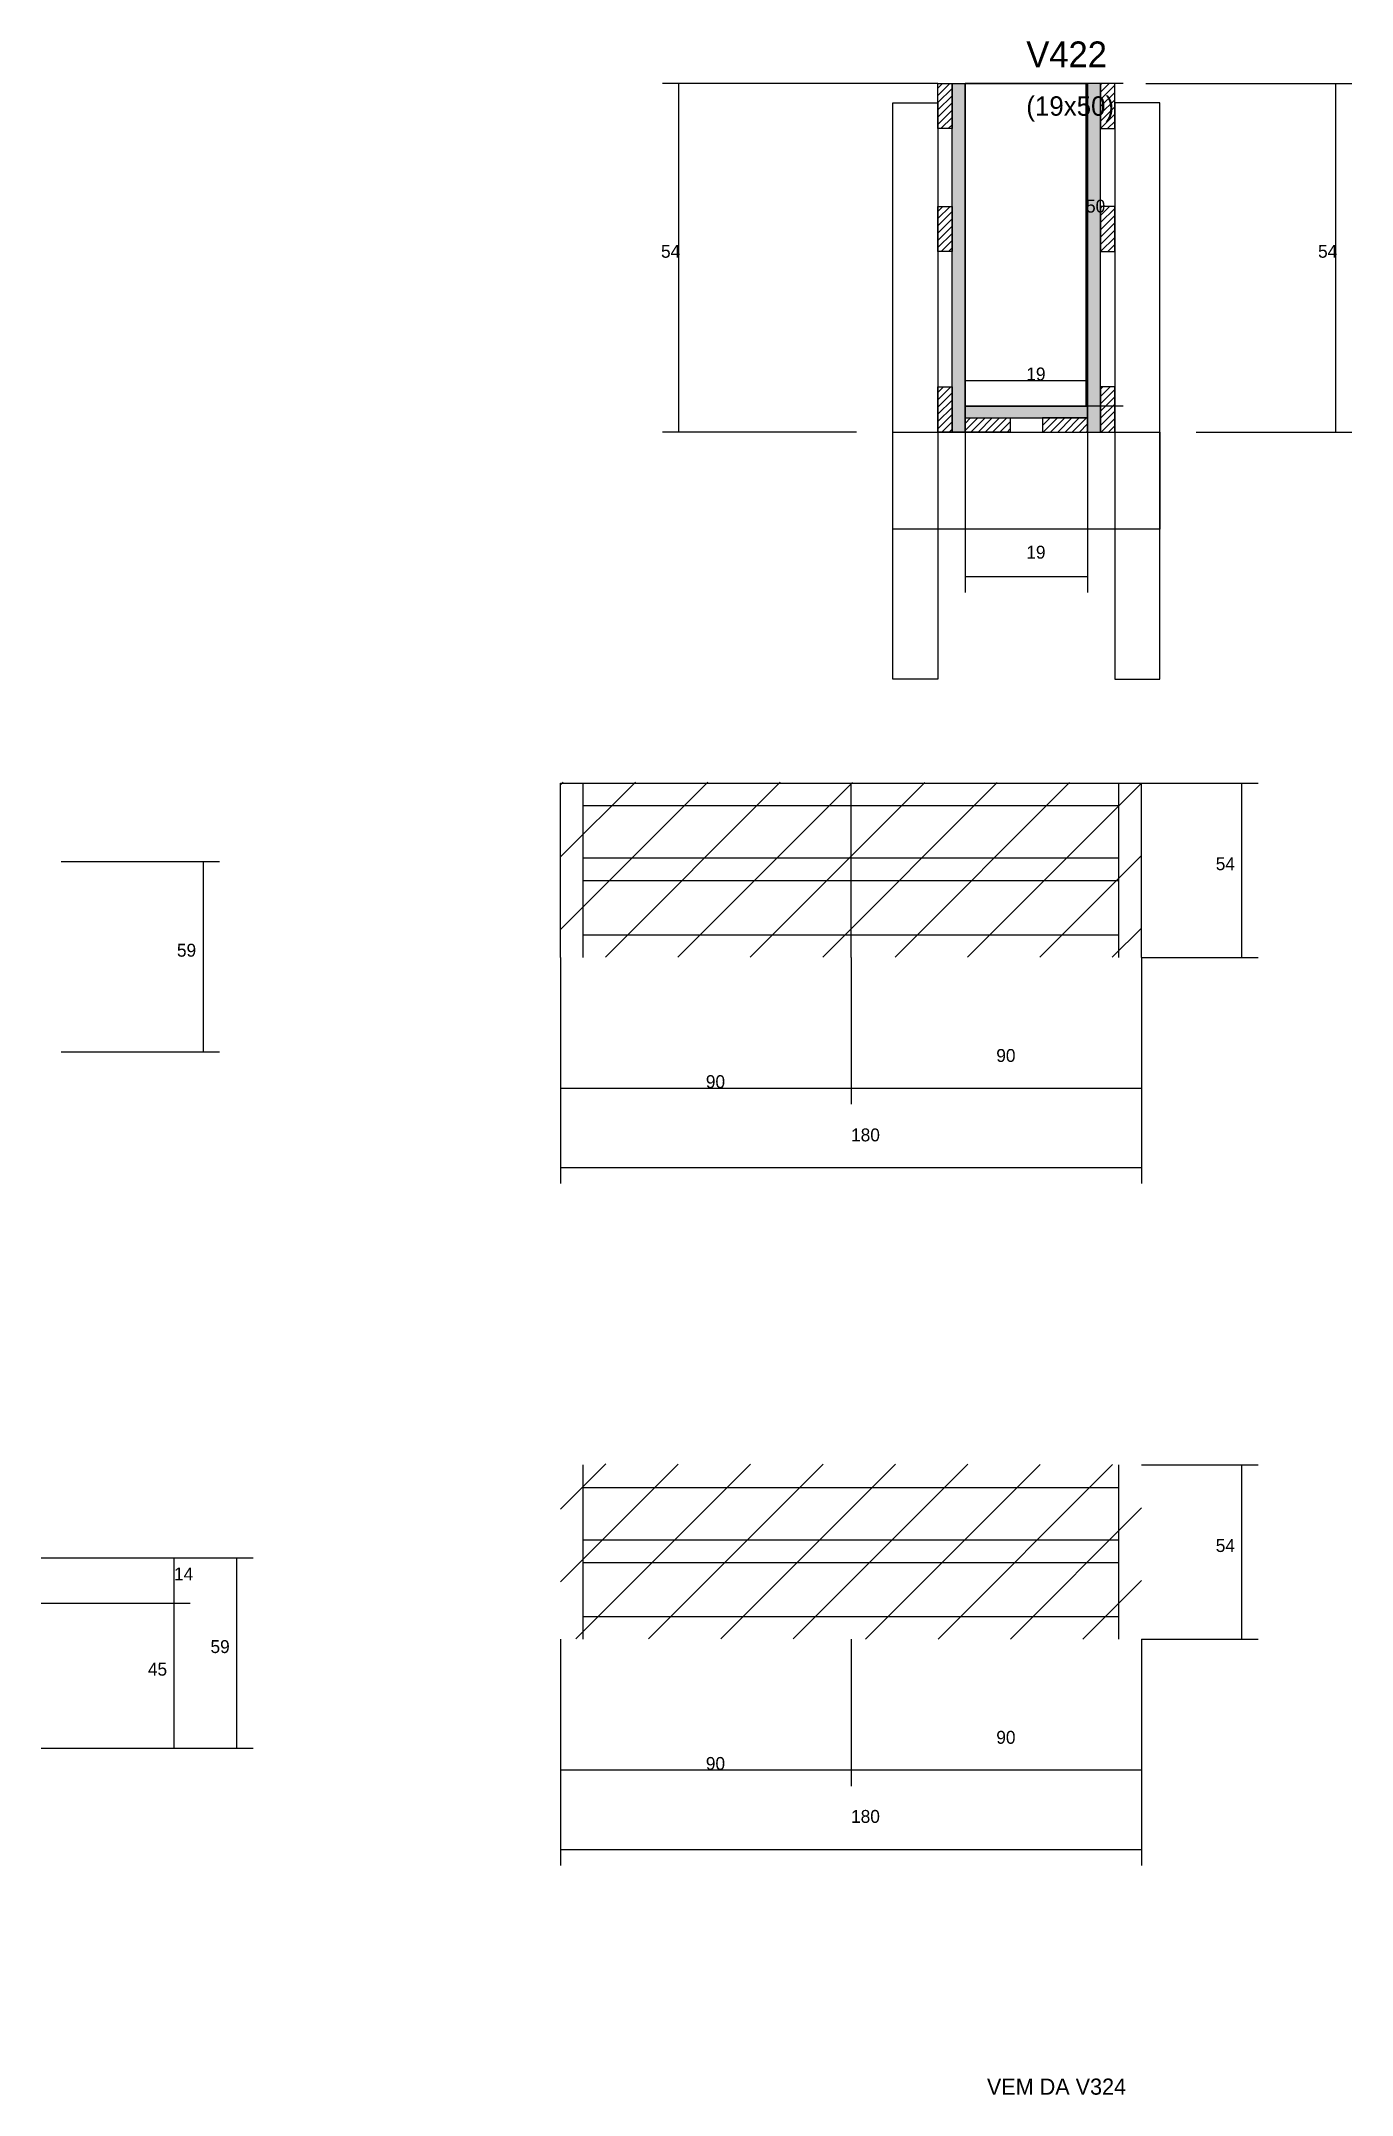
# Model space of a CAD drawing. Header units: metres. Extents: x 6850 to 7256, y 1666 to 2302.
import ezdxf

# ---------------------------------------------------------------- set-up
doc = ezdxf.new("R2010")
doc.units = ezdxf.units.M
for name, color, linetype in [('CONCRETO', 251, 'Continuous'), ('COTA', 241, 'Continuous'), ('Cota Seção (2x)', 4, 'Continuous'), ('Hachura', 253, 'Continuous'), ('Madeira', 126, 'Continuous'), ('Painéis', 200, 'Continuous'), ('REAPROVEITAMENTO', 251, 'Continuous'), ('SARR_2.2x7', 40, 'Continuous'), ('SARR_3.5x7', 81, 'Continuous'), ('Texto Seção', 7, 'Continuous')]:
    doc.layers.add(name, color=color, linetype=linetype)

msp = doc.modelspace()

# ---------------------------------------------------------------- hatches: boundary and pattern name
at = {"layer": 'Hachura'}
h = msp.add_hatch(dxfattribs=at)
h.set_pattern_fill('ANSI31', scale=0.5)
h.paths.add_polyline_path([(7132.6, 2275.3), (7128.2, 2275.3), (7128.2, 2275.3), (7128.2, 2289.3), (7128.2, 2289.3), (7132.6, 2289.3), (7132.6, 2289.3), (7132.6, 2275.3)])
h = msp.add_hatch(color=8, dxfattribs=at)
h.dxf.hatch_style = 1
h.paths.add_polyline_path([(7136.6, 2289.3), (7132.6, 2289.3), (7132.6, 2289.3), (7132.6, 2181.3), (7132.6, 2181.3), (7136.6, 2181.3), (7136.6, 2181.3), (7136.6, 2289.3)])
h = msp.add_hatch(color=8, dxfattribs=at)
h.dxf.hatch_style = 1
h.paths.add_polyline_path([(7178.6, 2289.3), (7174.6, 2289.3), (7174.6, 2289.3), (7174.6, 2181.3), (7174.6, 2181.3), (7178.6, 2181.3), (7178.6, 2181.3), (7178.6, 2289.3)])
h = msp.add_hatch(dxfattribs=at)
h.set_pattern_fill('ANSI31', scale=0.5)
h.paths.add_polyline_path([(7178.6, 2275.3), (7183, 2275.3), (7183, 2275.3), (7183, 2289.3), (7183, 2289.3), (7178.6, 2289.3), (7178.6, 2289.3), (7178.6, 2275.3)])
h = msp.add_hatch(dxfattribs=at)
h.set_pattern_fill('ANSI31', scale=0.5)
h.paths.add_polyline_path([(7132.6, 2237.2), (7128.2, 2237.2), (7128.2, 2237.2), (7128.2, 2251.2), (7128.2, 2251.2), (7132.6, 2251.2), (7132.6, 2251.2), (7132.6, 2237.2)])
h = msp.add_hatch(dxfattribs=at)
h.set_pattern_fill('ANSI31', scale=0.5)
h.paths.add_polyline_path([(7178.6, 2237.2), (7183, 2237.2), (7183, 2237.2), (7183, 2251.2), (7183, 2251.2), (7178.6, 2251.2), (7178.6, 2251.2), (7178.6, 2237.2)])
h = msp.add_hatch(dxfattribs=at)
h.set_pattern_fill('ANSI31', scale=0.5)
h.paths.add_polyline_path([(7132.6, 2181.3), (7128.2, 2181.3), (7128.2, 2181.3), (7128.2, 2195.3), (7128.2, 2195.3), (7132.6, 2195.3), (7132.6, 2195.3), (7132.6, 2181.3)])
h = msp.add_hatch(dxfattribs=at)
h.set_pattern_fill('ANSI31', scale=0.5)
h.paths.add_polyline_path([(7178.6, 2181.3), (7183, 2181.3), (7183, 2181.3), (7183, 2195.3), (7183, 2195.3), (7178.6, 2195.3), (7178.6, 2195.3), (7178.6, 2181.3)])
h = msp.add_hatch(color=8, dxfattribs=at)
h.dxf.hatch_style = 1
h.paths.add_polyline_path([(7174.6, 2185.7), (7174.6, 2189.3), (7174.6, 2189.3), (7136.6, 2189.3), (7136.6, 2189.3), (7136.6, 2185.7), (7136.6, 2185.7), (7174.6, 2185.7)])
h = msp.add_hatch(dxfattribs=at)
h.set_pattern_fill('ANSI31', scale=0.5)
h.paths.add_polyline_path([(7136.6, 2181.3), (7136.6, 2185.7), (7136.6, 2185.7), (7150.6, 2185.7), (7150.6, 2185.7), (7150.6, 2181.3), (7150.6, 2181.3), (7136.6, 2181.3)])
h = msp.add_hatch(dxfattribs=at)
h.set_pattern_fill('ANSI31', scale=0.5)
h.paths.add_polyline_path([(7174.6, 2181.3), (7174.6, 2185.7), (7174.6, 2185.7), (7160.6, 2185.7), (7160.6, 2185.7), (7160.6, 2181.3), (7160.6, 2181.3), (7174.6, 2181.3)])
at = {"layer": 'REAPROVEITAMENTO'}
h = msp.add_hatch(dxfattribs=at)
h.set_pattern_fill('ANSI31', scale=5)
h.paths.add_polyline_path([(7191.3, 2018.6), (7191.3, 2072.7), (7191.3, 2072.7), (7011.3, 2072.9), (7011.3, 2072.9), (7011.3, 2018.7), (7011.3, 2018.7), (7191.3, 2018.6)])
h = msp.add_hatch(dxfattribs=at)
h.set_pattern_fill('ANSI31', scale=5)
h.paths.add_polyline_path([(7191.3, 1807.4), (7191.3, 1861.5), (7191.3, 1861.5), (7011.3, 1861.7), (7011.3, 1861.7), (7011.3, 1807.5), (7011.3, 1807.5), (7191.3, 1807.4)])

# ---------------------------------------------------------------- linework, layer by layer
at = {"layer": 'CONCRETO'}
for points in [[(7136.6, 2289.3), (7136.6, 2289.3), (7174.6, 2289.3), (7174.6, 2261.3), (7174.6, 2261.3), (7174.6, 2189.3), (7136.6, 2189.3), (7136.6, 2289.3)], [(7136.6, 2189.3), (7174.6, 2189.3), (7174.6, 2289.3), (7136.6, 2289.3)]]:
    msp.add_lwpolyline(points, close=True, dxfattribs=at)
at = {"layer": 'COTA'}
for p, q in [((7128.2, 2289.3), (7042.9, 2289.3)), ((7047.9, 2181.3), (7047.9, 2289.3)), ((7192.6, 2289.3), (7256.5, 2289.3)), ((7251.5, 2181.3), (7251.5, 2289.3)), ((7103, 2181.3), (7042.9, 2181.3)), ((7136.6, 2181.3), (7136.6, 2131.6)), ((7174.6, 2181.3), (7174.6, 2131.6)), ((7208.2, 2181.3), (7256.5, 2181.3)), ((7136.6, 2136.6), (7174.6, 2136.6)), ((7191.3, 2072.6), (7227.4, 2072.6)), ((7222.4, 2018.6), (7222.4, 2072.6)), ((6856.5, 2048.3), (6905.6, 2048.3)), ((6900.6, 1989.3), (6900.6, 2048.3)), ((7011.3, 2018.6), (7011.3, 1973.1)), ((7011.3, 2018.6), (7011.3, 1948.5)), ((7101.3, 2018.6), (7101.3, 1973.1)), ((7101.3, 2018.6), (7101.3, 1973.1)), ((7191.3, 2018.6), (7191.3, 1973.1)), ((7191.3, 2018.6), (7191.3, 1948.5)), ((7191.3, 2018.6), (7227.4, 2018.6)), ((6856.5, 1989.3), (6905.6, 1989.3)), ((7011.3, 1978.1), (7101.3, 1978.1)), ((7101.3, 1978.1), (7191.3, 1978.1)), ((7011.3, 1953.5), (7191.3, 1953.5)), ((7191.3, 1861.4), (7227.4, 1861.4)), ((7222.4, 1807.4), (7222.4, 1861.4)), ((6850.3, 1832.6), (6896.5, 1832.6)), ((6850.3, 1832.6), (6916, 1832.6)), ((6891.5, 1818.6), (6891.5, 1832.6)), ((6911, 1773.6), (6911, 1832.6)), ((6850.3, 1818.6), (6896.5, 1818.6)), ((6850.3, 1818.6), (6896.5, 1818.6)), ((6891.5, 1773.6), (6891.5, 1818.6)), ((7011.3, 1807.4), (7011.3, 1761.9)), ((7011.3, 1807.4), (7011.3, 1737.3)), ((7101.3, 1807.4), (7101.3, 1761.9)), ((7101.3, 1807.4), (7101.3, 1761.9)), ((7191.3, 1807.4), (7191.3, 1761.9)), ((7191.3, 1807.4), (7191.3, 1737.3)), ((7191.3, 1807.4), (7227.4, 1807.4)), ((6850.3, 1773.6), (6896.5, 1773.6)), ((6850.3, 1773.6), (6916, 1773.6)), ((7011.3, 1766.9), (7101.3, 1766.9)), ((7101.3, 1766.9), (7191.3, 1766.9)), ((7011.3, 1742.3), (7191.3, 1742.3))]:
    msp.add_line(p, q, dxfattribs=at)
at = {"layer": 'Cota Seção (2x)'}
for p, q in [((7185.6, 2289.3), (7169.1, 2289.3)), ((7174.1, 2189.3), (7174.1, 2289.3)), ((7136.6, 2181.3), (7136.6, 2202.3)), ((7174.6, 2181.3), (7174.6, 2202.3)), ((7136.6, 2197.3), (7174.6, 2197.3)), ((7185.6, 2189.3), (7169.1, 2189.3))]:
    msp.add_line(p, q, dxfattribs=at)
at = {"layer": 'Madeira'}
for points in [[(7132.6, 2275.3), (7128.2, 2275.3), (7128.2, 2289.3), (7132.6, 2289.3)], [(7178.6, 2275.3), (7183, 2275.3), (7183, 2289.3), (7178.6, 2289.3)], [(7132.6, 2237.2), (7128.2, 2237.2), (7128.2, 2251.2), (7132.6, 2251.2)], [(7178.6, 2237.2), (7183, 2237.2), (7183, 2251.2), (7178.6, 2251.2)], [(7132.6, 2181.3), (7128.2, 2181.3), (7128.2, 2195.3), (7132.6, 2195.3)], [(7178.6, 2181.3), (7183, 2181.3), (7183, 2195.3), (7178.6, 2195.3)], [(7136.6, 2181.3), (7136.6, 2185.7), (7150.6, 2185.7), (7150.6, 2181.3)], [(7174.6, 2181.3), (7174.6, 2185.7), (7160.6, 2185.7), (7160.6, 2181.3)]]:
    msp.add_lwpolyline(points, close=True, dxfattribs=at)
at = {"layer": 'Painéis'}
for p, q in [((7136.6, 2181.3), (7136.6, 2289.3)), ((7174.6, 2181.3), (7174.6, 2289.3)), ((7136.6, 2189.3), (7174.6, 2189.3)), ((7136.6, 2185.7), (7136.6, 2189.3)), ((7174.6, 2185.7), (7174.6, 2189.3)), ((7011.3, 2072.6), (7191.3, 2072.6)), ((7011.3, 2018.6), (7011.3, 2072.6)), ((7101.3, 2018.6), (7101.3, 2072.6)), ((7191.3, 2018.6), (7191.3, 2072.6))]:
    msp.add_line(p, q, dxfattribs=at)
for points in [[(7132.6, 2289.3), (7136.6, 2289.3), (7136.6, 2181.3), (7132.6, 2181.3)], [(7178.6, 2289.3), (7174.6, 2289.3), (7174.6, 2181.3), (7178.6, 2181.3)], [(7174.6, 2185.7), (7174.6, 2189.3), (7136.6, 2189.3), (7136.6, 2185.7)]]:
    msp.add_lwpolyline(points, close=True, dxfattribs=at)
at = {"layer": 'SARR_2.2x7'}
for p, q in [((7018.3, 2018.6), (7018.3, 2072.6)), ((7184.3, 2018.6), (7184.3, 2072.6)), ((7018.3, 2065.6), (7101.3, 2065.6)), ((7101.3, 2065.6), (7184.3, 2065.6)), ((7018.3, 2049.4), (7101.3, 2049.4)), ((7101.3, 2049.4), (7184.3, 2049.4)), ((7018.3, 2042.4), (7101.3, 2042.4)), ((7101.3, 2042.4), (7184.3, 2042.4)), ((7018.3, 2025.6), (7101.3, 2025.6)), ((7101.3, 2025.6), (7184.3, 2025.6)), ((7018.3, 1807.4), (7018.3, 1861.4)), ((7184.3, 1807.4), (7184.3, 1861.4)), ((7018.3, 1854.4), (7101.3, 1854.4)), ((7101.3, 1854.4), (7184.3, 1854.4)), ((7018.3, 1838.2), (7101.3, 1838.2)), ((7101.3, 1838.2), (7184.3, 1838.2)), ((7018.3, 1831.2), (7101.3, 1831.2)), ((7101.3, 1831.2), (7184.3, 1831.2)), ((7018.3, 1814.4), (7101.3, 1814.4)), ((7101.3, 1814.4), (7184.3, 1814.4))]:
    msp.add_line(p, q, dxfattribs=at)
at = {"layer": 'SARR_3.5x7'}
for points in [[(7114.2, 2283.3), (7128.2, 2283.3), (7128.2, 2104.8), (7114.2, 2104.8)], [(7197, 2283.3), (7183, 2283.3), (7183, 2104.8), (7197, 2104.8)], [(7114.2, 2181.3), (7197, 2181.3), (7197, 2151.2), (7114.2, 2151.2)]]:
    msp.add_lwpolyline(points, close=True, dxfattribs=at)

# ---------------------------------------------------------------- texts
at = {"layer": 'COTA'}
for s, p in [('54', (7042.4, 2235.3)), ('54', (7246, 2235.3)), ('19', (7155.6, 2142.1)), ('54', (7214.3, 2045.6)), ('59', (6892.4, 2018.8)), ('90', (7146.3, 1986.2)), ('90', (7056.3, 1978.1)), ('180', (7101.3, 1961.6)), ('54', (7214.3, 1834.4)), ('14', (6891.5, 1825.6)), ('59', (6902.8, 1803.1)), ('45', (6883.4, 1796.1)), ('90', (7146.3, 1775)), ('90', (7056.3, 1766.9)), ('180', (7101.3, 1750.5))]:
    msp.add_text(s, height=4, dxfattribs=at).set_placement(p)
at = {"layer": 'Cota Seção (2x)'}
for s, p in [('50', (7174.1, 2249.3)), ('19', (7155.6, 2197.3))]:
    msp.add_text(s, height=4, dxfattribs=at).set_placement(p)
at = {"layer": 'Texto Seção'}
for s, height, p in [('V422', 8, (7155.6, 2294.3)), ('(19x50)', 6, (7155.6, 2279.3)), ('VEM DA V324', 5, (7143.4, 1666.3))]:
    msp.add_text(s, height=height, dxfattribs=at).set_placement(p)

doc.saveas('drawing.dxf')
